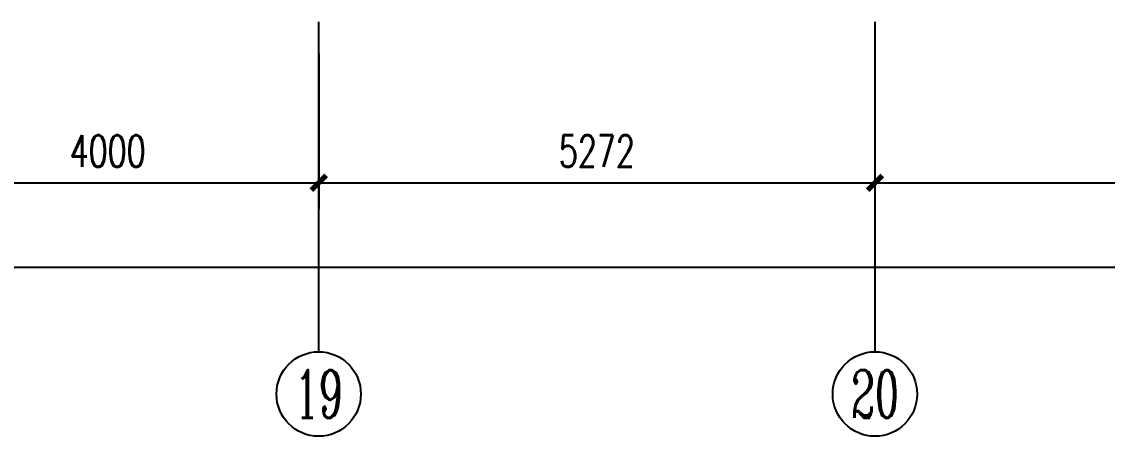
# Model space of a CAD drawing. Extents: x 190999 to 918899, y -200814 to 215286.
# Drawn here: x 780934 to 791223, y -187493 to -183568 of the extents above; entities that cross this region are included whole.
import ezdxf
from ezdxf.enums import TextEntityAlignment as Align

# ---------------------------------------------------------------- set-up
doc = ezdxf.new("R2010")
doc.units = 0
doc.header["$LTSCALE"] = 1000
doc.header["$MEASUREMENT"] = 0
doc.layers.get('Defpoints').update_dxf_attribs({"color": 1})
doc.layers.add('AXIS', color=3, linetype='Continuous')
doc.layers.add('AXIS_TEXT', color=7, linetype='Continuous')
doc.styles.add('_TCH_AXIS', font='COMPLEX', dxfattribs={"bigfont": 'GBCBIG'})
doc.styles.add('COMPLEX', font='COMPLEX')
doc.styles.add('DIM_FONT', font='SIMPLEX', dxfattribs={"width": 0.7, "bigfont": 'GBCBIG'})
doc.dimstyles.new('DIMN', dxfattribs={"dimtxt": 300, "dimasz": 100, "dimexe": 250, "dimexo": 300, "dimgap": 150, "dimtad": 1, "dimdec": 0, "dimzin": 0, "dimdsep": 46, "dimtxsty": 'DIM_FONT', "dimblk": 'ARCHTICK', "dimcen": 0.09, "dimclrt": 7, "dimazin": 2, "dimtfac": 1, "dimtdec": 0, "dimtix": 1, "dimtmove": 2, "dimatfit": 3, "dimfxl": 0, "dimtolj": 1, "dimtzin": 0, "dimarcsym": 0})

# ---------------------------------------------------------------- blocks, each defined once
blk = doc.blocks.new('_ArchTick')
at = {"const_width": 0.5}
blk.add_lwpolyline([(-0.7, -0.7), (0.7, 0.7)], dxfattribs=at)
blk = doc.blocks.new('*D1770')
at = {"layer": 'AXIS', "color": 0, "lineweight": -2}
for p, q in [((779749, -183868), (779749, -185343)), ((783749, -183868), (783749, -185343)), ((779749, -185093), (783749, -185093))]:
    blk.add_line(p, q, dxfattribs=at)
at = {"layer": 'Defpoints', "color": 0}
for p in [(779749, -183568), (783749, -183568), (783749, -185093)]:
    blk.add_point(p, dxfattribs=at)
at = {"layer": 'AXIS', "color": 0, "lineweight": -2, "xscale": 100, "yscale": 100, "zscale": 100, "rotation": 180}
blk.add_blockref('_ArchTick', (779749, -185093), dxfattribs=at)
at = {"layer": 'AXIS', "color": 0, "lineweight": -2, "xscale": 100, "yscale": 100, "zscale": 100}
blk.add_blockref('_ArchTick', (783749, -185093), dxfattribs=at)
at = {"layer": 'AXIS', "color": 7, "insert": (781749, -184793), "char_height": 300, "attachment_point": 5, "style": 'DIM_FONT'}
blk.add_mtext('\\A1;4000', dxfattribs=at)
blk = doc.blocks.new('*D1771')
at = {"layer": 'AXIS', "color": 0, "lineweight": -2}
for p, q in [((783749, -183868), (783749, -185343)), ((789021, -183868), (789021, -185343)), ((783749, -185093), (789021, -185093))]:
    blk.add_line(p, q, dxfattribs=at)
at = {"layer": 'Defpoints', "color": 0}
for p in [(783749, -183568), (789021, -183568), (789021, -185093)]:
    blk.add_point(p, dxfattribs=at)
at = {"layer": 'AXIS', "color": 0, "lineweight": -2, "xscale": 100, "yscale": 100, "zscale": 100, "rotation": 180}
blk.add_blockref('_ArchTick', (783749, -185093), dxfattribs=at)
at = {"layer": 'AXIS', "color": 0, "lineweight": -2, "xscale": 100, "yscale": 100, "zscale": 100}
blk.add_blockref('_ArchTick', (789021, -185093), dxfattribs=at)
at = {"layer": 'AXIS', "color": 7, "insert": (786385, -184793), "char_height": 300, "attachment_point": 5, "style": 'DIM_FONT'}
blk.add_mtext('\\A1;5272', dxfattribs=at)
blk = doc.blocks.new('*D1772')
at = {"layer": 'AXIS', "color": 0, "lineweight": -2}
for p, q in [((789021, -183868), (789021, -185343)), ((796476, -183868), (796476, -185343)), ((789021, -185093), (796476, -185093))]:
    blk.add_line(p, q, dxfattribs=at)
at = {"layer": 'Defpoints', "color": 0}
for p in [(789021, -183568), (796476, -183568), (796476, -185093)]:
    blk.add_point(p, dxfattribs=at)
at = {"layer": 'AXIS', "color": 0, "lineweight": -2, "xscale": 100, "yscale": 100, "zscale": 100, "rotation": 180}
blk.add_blockref('_ArchTick', (789021, -185093), dxfattribs=at)
at = {"layer": 'AXIS', "color": 0, "lineweight": -2, "xscale": 100, "yscale": 100, "zscale": 100}
blk.add_blockref('_ArchTick', (796476, -185093), dxfattribs=at)
at = {"layer": 'AXIS', "color": 7, "insert": (792749, -184793), "char_height": 300, "attachment_point": 5, "style": 'DIM_FONT'}
blk.add_mtext('\\A1;7456', dxfattribs=at)
blk = doc.blocks.new('*D1778')
at = {"layer": 'AXIS', "color": 0, "lineweight": -2}
for p, q in [((772999, -183868), (772999, -186143)), ((812499, -183868), (812499, -186143)), ((772999, -185893), (812499, -185893))]:
    blk.add_line(p, q, dxfattribs=at)
at = {"layer": 'Defpoints', "color": 0}
for p in [(772999, -183568), (812499, -183568), (812499, -185893)]:
    blk.add_point(p, dxfattribs=at)
at = {"layer": 'AXIS', "color": 0, "lineweight": -2, "xscale": 100, "yscale": 100, "zscale": 100, "rotation": 180}
blk.add_blockref('_ArchTick', (772999, -185893), dxfattribs=at)
at = {"layer": 'AXIS', "color": 0, "lineweight": -2, "xscale": 100, "yscale": 100, "zscale": 100}
blk.add_blockref('_ArchTick', (812499, -185893), dxfattribs=at)
at = {"layer": 'AXIS', "color": 7, "insert": (792749, -185593), "char_height": 300, "attachment_point": 5, "style": 'DIM_FONT'}
blk.add_mtext('\\A1;39500', dxfattribs=at)
blk = doc.blocks.new('_AXISO')
blk.add_circle((0, 0), 0.5)
at = {"layer": 'AXIS_TEXT', "style": 'COMPLEX', "width": 1.041667}
blk.add_attdef('A', text='', height=0.56, dxfattribs=at).set_placement((-0.25, -0.28), (0.25, -0.28), align=Align.FIT)

msp = doc.modelspace()

# ---------------------------------------------------------------- linework, layer by layer
at = {"layer": 'AXIS'}
for p, q in [((783748.5, -183567.8), (783748.5, -186692.8)), ((789020.6, -183567.8), (789020.6, -186692.8))]:
    msp.add_line(p, q, dxfattribs=at)

# ---------------------------------------------------------------- block references
ref = msp.add_blockref('_AXISO', (783748.5, -187092.8), dxfattribs=dict(at, xscale=800, yscale=800, zscale=800))
ref.add_attrib('A', '19', dxfattribs={"layer": 'AXIS_TEXT', "height": 452.55, "style": '_TCH_AXIS', "width": 0.724138}).set_placement((783522.3, -187319.1), (783974.8, -187319.1), align=Align.FIT)
ref = msp.add_blockref('_AXISO', (789020.6, -187092.8), dxfattribs=dict(at, xscale=800, yscale=800, zscale=800))
ref.add_attrib('A', '20', dxfattribs={"layer": 'AXIS_TEXT', "height": 452.55, "style": '_TCH_AXIS', "width": 0.617647}).set_placement((788794.3, -187319.1), (789246.9, -187319.1), align=Align.FIT)

# ---------------------------------------------------------------- dimensions: what is measured, and where the dimension line sits
for p1, p2, distance, picture, middle in [((772998.5, -183567.8), (812498.5, -183567.8), -2325, '*D1778', (792748.5, -185592.8)), ((779748.5, -183567.8), (783748.5, -183567.8), -1525, '*D1770', (781748.5, -184792.8)), ((783748.5, -183567.8), (789020.6, -183567.8), -1525, '*D1771', (786384.6, -184792.8)), ((789020.6, -183567.8), (796476.5, -183567.8), -1525, '*D1772', (792748.5, -184792.8))]:
    dim = msp.add_aligned_dim(p1=p1, p2=p2, distance=distance, dimstyle='DIMN', dxfattribs=at)
    dim.commit()
    dim.dimension.update_dxf_attribs({"geometry": picture, "text_midpoint": middle})

doc.saveas('drawing.dxf')
